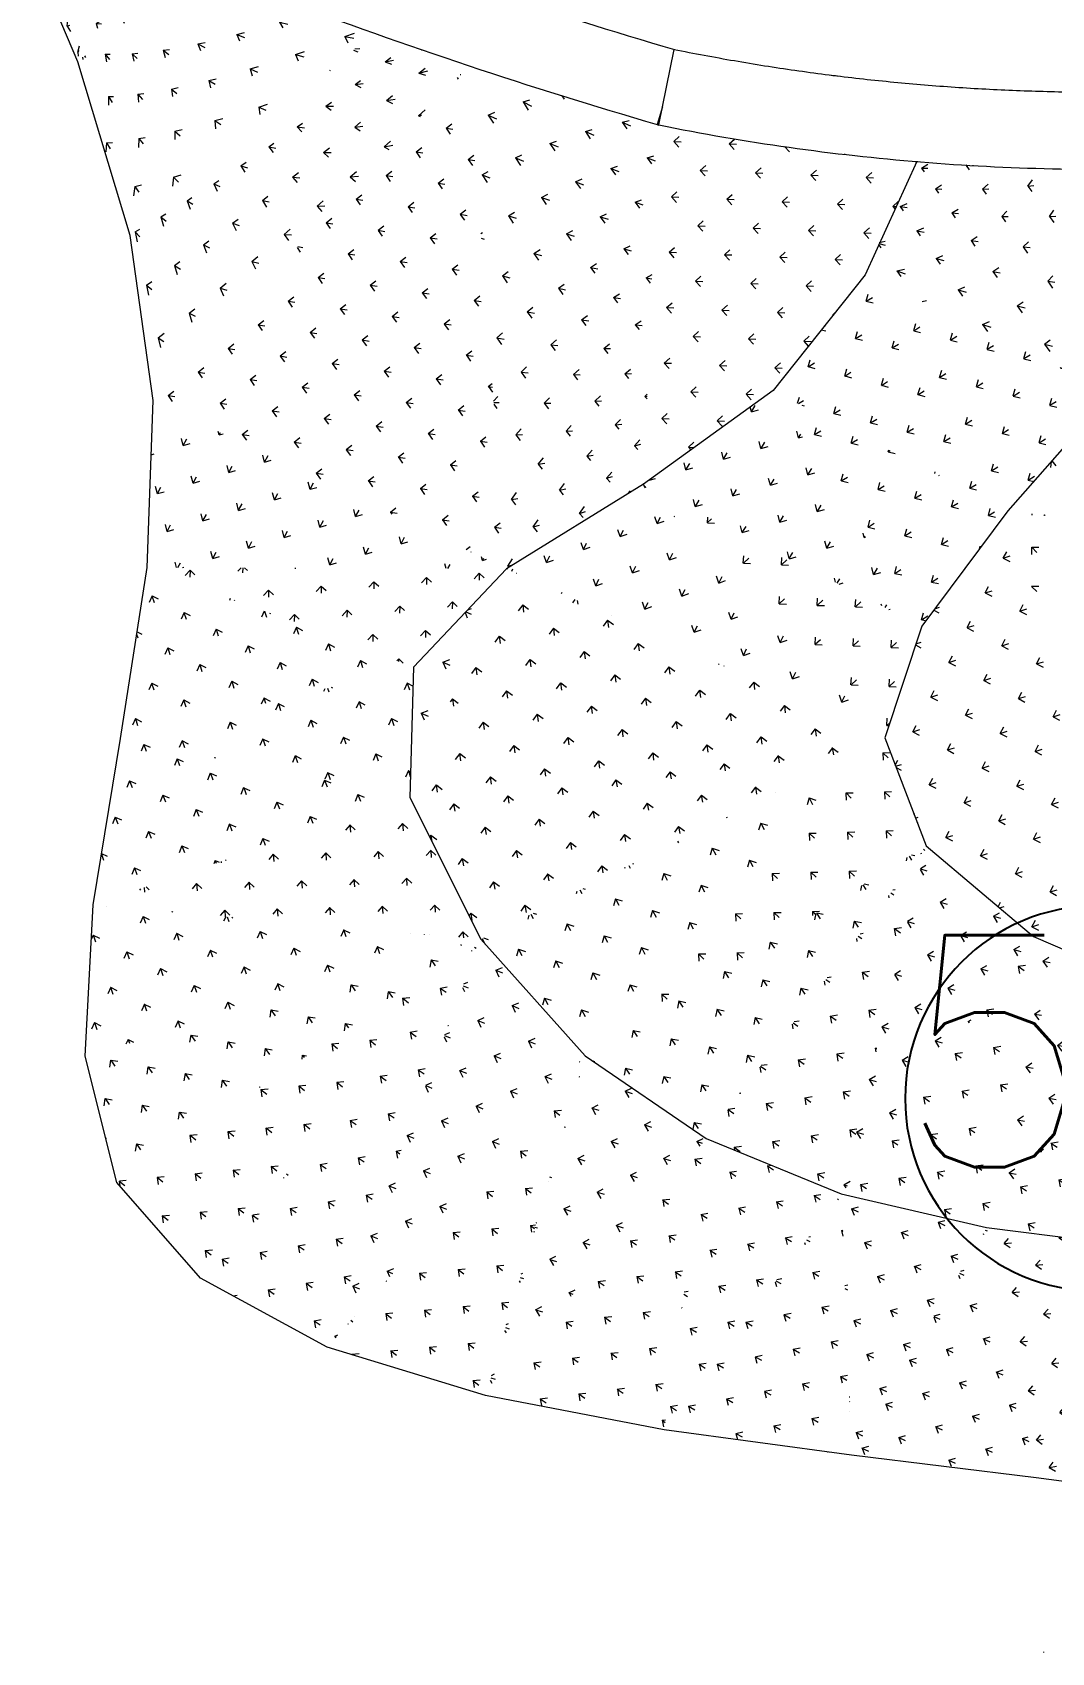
# Model space of a CAD drawing. Header units: millimetres. Extents: x 15878 to 679837, y -72324 to 391440.
# Drawn here: x 147973 to 154582, y -22853 to -12349 of the extents above; entities that cross this region are included whole.
import ezdxf

# ---------------------------------------------------------------- set-up
doc = ezdxf.new("R2010")
doc.units = ezdxf.units.MM
doc.linetypes.add('Grid Line__1_200_', pattern=[10.5, 6, -1.5, 1.5, -1.5])
for name, color, linetype, lineweight in [('A-ANNO-NOTE', 131, 'Continuous', 25), ('A-FLOR', 192, 'Continuous', 5), ('A-FLOR-PATT', 8, 'Continuous', 5), ('A-WALL', 113, 'Continuous', 5), ('S-GRID', 1, 'Continuous', 5)]:
    doc.layers.add(name, color=color, linetype=linetype, lineweight=lineweight)
doc.styles.add('RomanS', font='romans__.ttf', dxfattribs={"height": 1504.746835})

# ---------------------------------------------------------------- blocks, each defined once
blk = doc.blocks.new('Walls 14 - Walls 14-12001845-G_F')
at = {"layer": 'A-WALL', "lineweight": 18}
blk.add_line((48974, -10070), (49267, -10476), dxfattribs=at)
at = {"layer": 'A-WALL'}
blk.add_line((37843, -12949), (37941, -12459), dxfattribs=at)
at = {"layer": 'A-WALL', "lineweight": 18}
for points, knots in [([(48974, -10070), (48726, -10250), (48313, -10528), (47721, -10882), (47385, -11065), (47215, -11153)], [0, 0, 0, 0, 0.444444, 0.722222, 1, 1, 1, 1]), ([(48919, -10719), (48835, -10776), (48724, -10851), (48610, -10923), (48583, -10940)], [-0.6770883, -0.6770883, -0.6770883, -0.6770883, -0.4444444, -0.3704548, -0.3704548, -0.3704548, -0.3704548])]:
    blk.add_open_spline(points, degree=3, knots=knots, dxfattribs=at)
for points in [[(49267, -10476), (49156, -10556), (49043, -10635), (48930, -10712)], [(48930, -10712), (48926, -10714), (48923, -10717), (48919, -10719)], [(48566, -10952), (48454, -11023), (48340, -11092), (48227, -11161)], [(48583, -10941), (48577, -10944), (48571, -10948), (48566, -10952)], [(48206, -11173), (48194, -11181), (48181, -11188), (48169, -11196)], [(48227, -11161), (48220, -11165), (48213, -11169), (48206, -11173)]]:
    blk.add_open_spline(points, degree=3, dxfattribs=at)
at = {"layer": 'A-WALL'}
for points, knots in [([(46056, -11689), (46082, -11679), (46231, -11617), (46500, -11501), (46860, -11333), (47097, -11214), (47215, -11153)], [0.8661968, 0.8661968, 0.8661968, 0.8661968, 0.875, 0.9166667, 0.9583333, 1, 1, 1, 1]), ([(47215, -11153), (47258, -11165), (47345, -11189), (47497, -11230), (47605, -11260), (47670, -11278)], [0, 0, 0, 0, 0.285714, 0.571429, 1, 1, 1, 1]), ([(48167, -11196), (48096, -11208), (47978, -11227), (47813, -11254), (47718, -11270), (47670, -11278)], [-0.9961669, -0.9961669, -0.9961669, -0.9961669, -0.5714286, -0.2857143, 0, 0, 0, 0]), ([(37941, -12459), (38071, -12485), (38332, -12534), (38725, -12596), (39119, -12647), (39515, -12686), (39912, -12715), (40310, -12732), (40707, -12738), (41105, -12733), (41503, -12717), (41899, -12689), (42295, -12650), (42690, -12601), (43083, -12539), (43474, -12467), (43863, -12384), (44250, -12290), (44634, -12185), (45014, -12070), (45392, -11943), (45739, -11816), (45959, -11729), (46056, -11689)], [0, 0, 0, 0, 0.0416667, 0.0833333, 0.125, 0.1666667, 0.2083333, 0.25, 0.2916667, 0.3333333, 0.375, 0.4166667, 0.4583333, 0.5, 0.5416667, 0.5833333, 0.625, 0.6666667, 0.7083333, 0.75, 0.7916667, 0.8333333, 0.866196, 0.866196, 0.866196, 0.866196]), ([(46297, -12131), (46348, -12110), (46417, -12081), (46485, -12051), (46502, -12044)], [0.80454915, 0.80454915, 0.80454915, 0.80454915, 0.82, 0.8253585, 0.8253585, 0.8253585, 0.8253585]), ([(44499, -12740), (44543, -12728), (44608, -12710), (44674, -12692), (44695, -12686)], [0.62715075, 0.62715075, 0.62715075, 0.62715075, 0.64, 0.646164, 0.646164, 0.646164, 0.646164]), ([(37843, -12949), (38403, -13062), (39536, -13222), (40787, -13250), (41464, -13218), (41571, -13212)], [0, 0, 0, 0, 0.16, 0.32, 0.3498398, 0.3498398, 0.3498398, 0.3498398]), ([(42837, -13083), (42877, -13077), (42944, -13067), (43012, -13056), (43039, -13052)], [0.46866497, 0.46866497, 0.46866497, 0.46866497, 0.48, 0.48777255, 0.48777255, 0.48777255, 0.48777255])]:
    blk.add_open_spline(points, degree=3, knots=knots, dxfattribs=at)
for points in [[(48023, -11281), (48072, -11253), (48120, -11224), (48169, -11196)], [(47824, -11393), (47891, -11356), (47957, -11318), (48023, -11280)], [(47651, -11488), (47709, -11457), (47766, -11425), (47824, -11392)], [(47451, -11594), (47518, -11559), (47584, -11523), (47650, -11487)], [(47274, -11685), (47333, -11655), (47391, -11624), (47450, -11593)], [(47071, -11784), (47139, -11752), (47206, -11717), (47273, -11683)], [(46687, -11963), (46755, -11933), (46822, -11901), (46889, -11868)], [(46891, -11870), (46951, -11842), (47011, -11813), (47070, -11782)], [(46503, -12044), (46564, -12017), (46625, -11990), (46686, -11961)], [(46110, -12206), (46173, -12182), (46235, -12157), (46297, -12131)], [(45713, -12357), (45777, -12334), (45840, -12311), (45903, -12288)], [(45903, -12287), (45972, -12261), (46042, -12234), (46111, -12207)], [(45504, -12432), (45574, -12407), (45644, -12383), (45714, -12358)], [(45101, -12565), (45172, -12543), (45242, -12520), (45312, -12498)], [(45312, -12497), (45376, -12475), (45440, -12454), (45505, -12433)], [(44907, -12624), (44972, -12605), (45037, -12585), (45102, -12566)], [(44695, -12686), (44766, -12666), (44837, -12646), (44907, -12626)], [(44087, -12844), (44153, -12828), (44219, -12812), (44285, -12795)], [(44285, -12795), (44356, -12777), (44427, -12759), (44498, -12740)], [(43672, -12936), (43739, -12922), (43806, -12907), (43872, -12892)], [(43872, -12893), (43944, -12877), (44015, -12860), (44087, -12843)], [(43039, -13052), (43111, -13040), (43183, -13028), (43255, -13015)], [(43256, -13015), (43323, -13003), (43390, -12991), (43457, -12978)], [(43457, -12978), (43529, -12965), (43601, -12950), (43672, -12935)], [(42416, -13138), (42484, -13130), (42552, -13122), (42619, -13113)], [(42619, -13113), (42692, -13103), (42764, -13093), (42837, -13083)], [(41571, -13212), (41639, -13208), (41707, -13204), (41775, -13199)], [(41775, -13199), (41848, -13193), (41921, -13188), (41994, -13181)], [(41994, -13181), (42062, -13175), (42130, -13169), (42198, -13162)], [(42198, -13162), (42271, -13154), (42343, -13147), (42416, -13138)]]:
    blk.add_open_spline(points, degree=3, dxfattribs=at)
blk = doc.blocks.new('Walls 15 - Walls 15-12002073-G_F')
at = {"layer": 'A-WALL'}
for p, q in [((33027, -11144), (33237, -10690)), ((37866, -12831), (37832, -12946))]:
    blk.add_line(p, q, dxfattribs=at)
blk.add_open_spline([(33237, -10690), (34002, -11045), (35551, -11693), (37144, -12225), (37944, -12460)], degree=3, knots=[0, 0, 0, 0, 0.5, 0.994257, 0.994257, 0.994257, 0.994257], dxfattribs=at)
blk.add_open_spline([(33027, -11144), (33804, -11503), (35384, -12165), (37010, -12706), (37832, -12946)], degree=3, dxfattribs=at)
blk = doc.blocks.new('FP_761-G_F')
at = {"layer": 'A-FLOR-PATT'}
for p, q in [((35863, -12463), (35891, -12474)), ((35871, -12456), (35903, -12453)), ((35706, -12593), (35711, -12596)), ((36067, -12540), (36104, -12511)), ((36067, -12540), (36122, -12529)), ((36067, -12540), (36108, -12554)), ((36287, -12614), (36327, -12580)), ((36287, -12614), (36345, -12599)), ((35873, -12687), (35909, -12660)), ((35873, -12687), (35926, -12681)), ((35873, -12687), (35911, -12707)), ((36287, -12614), (36329, -12627)), ((35683, -12828), (35719, -12802)), ((36077, -12791), (36116, -12759)), ((36077, -12791), (36132, -12781)), ((36077, -12791), (36116, -12810)), ((35683, -12828), (35733, -12827)), ((35683, -12828), (35718, -12854)), ((36285, -12889), (36327, -12850)), ((36285, -12889), (36305, -12883)), ((36285, -12889), (36295, -12893)), ((35497, -12962), (35531, -12938)), ((35497, -12962), (35544, -12967)), ((35497, -12962), (35528, -12994)), ((35871, -12963), (35909, -12931)), ((35871, -12963), (35923, -12957)), ((35871, -12963), (35906, -12987)), ((35313, -13091), (35347, -13067)), ((35313, -13091), (35358, -13100)), ((35313, -13091), (35342, -13128)), ((35668, -13128), (35706, -13097)), ((35668, -13128), (35718, -13127)), ((35668, -13128), (35700, -13158)), ((36062, -13090), (36103, -13053)), ((36062, -13090), (36117, -13080)), ((36062, -13090), (36092, -13109)), ((35133, -13213), (35167, -13191)), ((35133, -13213), (35175, -13227)), ((35133, -13213), (35159, -13256)), ((34957, -13330), (34989, -13308)), ((34957, -13330), (34996, -13348)), ((34957, -13330), (34979, -13378)), ((35468, -13287), (35505, -13257)), ((35468, -13287), (35515, -13291)), ((35468, -13287), (35497, -13322)), ((35842, -13286), (35883, -13250)), ((35842, -13286), (35895, -13280)), ((35842, -13286), (35876, -13315)), ((34783, -13440), (34815, -13420)), ((34783, -13440), (34820, -13463)), ((34783, -13440), (34803, -13494)), ((35272, -13439), (35308, -13411)), ((35272, -13439), (35316, -13448)), ((35272, -13439), (35298, -13481)), ((35626, -13475), (35667, -13440)), ((34613, -13544), (34645, -13525)), ((34613, -13544), (34647, -13572)), ((34613, -13544), (34630, -13604)), ((35626, -13475), (35676, -13474)), ((35626, -13475), (35657, -13510)), ((34446, -13641), (34477, -13624)), ((34446, -13641), (34478, -13675)), ((34446, -13641), (34460, -13707)), ((35079, -13586), (35115, -13559)), ((35079, -13586), (35121, -13600)), ((35079, -13586), (35102, -13633)), ((35414, -13658), (35453, -13624)), ((34889, -13726), (34924, -13700)), ((34889, -13726), (34929, -13745)), ((34889, -13726), (34909, -13779)), ((35414, -13658), (35461, -13662)), ((35414, -13658), (35441, -13698)), ((34703, -13860), (34737, -13835)), ((34703, -13860), (34740, -13884)), ((34703, -13860), (34720, -13919)), ((35204, -13835), (35243, -13802)), ((35204, -13835), (35249, -13844)), ((35204, -13835), (35228, -13881)), ((34520, -13988), (34554, -13964)), ((34520, -13988), (34554, -14016)), ((34520, -13988), (34534, -14052)), ((34998, -14006), (35037, -13974)), ((34998, -14006), (35041, -14019)), ((34998, -14006), (35019, -14057)), ((34796, -14170), (34833, -14140)), ((34796, -14170), (34835, -14189)), ((34796, -14170), (34814, -14227)), ((34596, -14328), (34634, -14299)), ((34596, -14328), (34633, -14352)), ((34596, -14328), (34611, -14391))]:
    blk.add_line(p, q, dxfattribs=at)
blk = doc.blocks.new('FP_762-G_F')
at = {"layer": 'A-FLOR-PATT'}
for p, q in [((36963, -12800), (37006, -12786)), ((36963, -12800), (37016, -12827)), ((36963, -12800), (36996, -12852)), ((37214, -12760), (37228, -12782)), ((36736, -12885), (36778, -12867)), ((36736, -12885), (36790, -12910)), ((36736, -12885), (36770, -12938)), ((37367, -12992), (37411, -12979)), ((37367, -12992), (37420, -13015)), ((37367, -12992), (37398, -13038)), ((37605, -12931), (37650, -12921)), ((37605, -12931), (37659, -12955)), ((37605, -12931), (37636, -12975)), ((37136, -13069), (37179, -13053)), ((37136, -13069), (37189, -13091)), ((37136, -13069), (37168, -13117)), ((36913, -13162), (36954, -13143)), ((36913, -13162), (36965, -13184)), ((36913, -13162), (36945, -13212)), ((37531, -13231), (37575, -13216)), ((37531, -13231), (37583, -13251)), ((37531, -13231), (37561, -13273)), ((37766, -13161), (37811, -13150)), ((37766, -13161), (37819, -13182)), ((37766, -13161), (37796, -13202)), ((36696, -13272), (36736, -13250)), ((36696, -13272), (36747, -13292)), ((36696, -13272), (36729, -13323)), ((37303, -13317), (37345, -13299)), ((37303, -13317), (37354, -13336)), ((37303, -13317), (37334, -13361)), ((37082, -13419), (37123, -13398)), ((37082, -13419), (37133, -13437)), ((37082, -13419), (37113, -13465)), ((37688, -13450), (37731, -13434)), ((36868, -13537), (36907, -13514)), ((36868, -13537), (36918, -13554)), ((36868, -13537), (36899, -13585)), ((37463, -13544), (37504, -13526)), ((37463, -13544), (37513, -13560)), ((37463, -13544), (37492, -13585)), ((37688, -13450), (37739, -13466)), ((37688, -13450), (37717, -13489)), ((36689, -13653), (36699, -13646)), ((37244, -13655), (37285, -13633)), ((36691, -13682), (36710, -13689)), ((37033, -13783), (37072, -13757)), ((37244, -13655), (37294, -13669)), ((37244, -13655), (37274, -13697)), ((37615, -13752), (37657, -13732)), ((37615, -13752), (37664, -13764)), ((37615, -13752), (37643, -13789)), ((37033, -13783), (37082, -13796)), ((37033, -13783), (37063, -13826)), ((37399, -13872), (37439, -13848)), ((36828, -13927), (36866, -13898)), ((36828, -13927), (36876, -13939)), ((36828, -13927), (36859, -13972)), ((37399, -13872), (37448, -13882)), ((37399, -13872), (37428, -13910)), ((37761, -13940), (37799, -13919)), ((37761, -13940), (37798, -13947)), ((37761, -13940), (37787, -13974)), ((37191, -14008), (37229, -13981)), ((37191, -14008), (37238, -14017)), ((37191, -14008), (37219, -14048)), ((37548, -14068), (37587, -14043)), ((37548, -14068), (37595, -14075)), ((37548, -14068), (37575, -14103)), ((36989, -14160), (37026, -14130)), ((36989, -14160), (37036, -14168)), ((36989, -14160), (37018, -14202)), ((37341, -14213), (37380, -14184)), ((37341, -14213), (37388, -14218)), ((37341, -14213), (37369, -14249)), ((37689, -14245), (37727, -14218)), ((37689, -14245), (37734, -14248)), ((37689, -14245), (37714, -14276)), ((36793, -14330), (36829, -14297)), ((36793, -14330), (36840, -14337)), ((36793, -14330), (36823, -14373)), ((37142, -14374), (37179, -14342)), ((37142, -14374), (37188, -14378)), ((37142, -14374), (37170, -14411)), ((37485, -14398), (37523, -14368)), ((37485, -14398), (37530, -14399)), ((37485, -14398), (37511, -14430)), ((36950, -14552), (36985, -14517)), ((36950, -14552), (36995, -14555)), ((36950, -14552), (36978, -14591)), ((37289, -14567), (37325, -14534)), ((37289, -14567), (37333, -14568)), ((37289, -14567), (37315, -14601)), ((37622, -14563), (37659, -14532)), ((37622, -14563), (37665, -14561)), ((37622, -14563), (37646, -14592)), ((37751, -14709), (37767, -14694)), ((36771, -14739), (36798, -14709)), ((36772, -14748), (36808, -14749)), ((36773, -14760), (36793, -14788)), ((37099, -14753), (37134, -14717)), ((37099, -14753), (37143, -14753)), ((37099, -14753), (37126, -14789)), ((37428, -14740), (37464, -14706)), ((37428, -14740), (37471, -14737)), ((37428, -14740), (37453, -14771)), ((37751, -14709), (37766, -14707)), ((37751, -14709), (37766, -14725)), ((37241, -14935), (37275, -14897)), ((37560, -14894), (37595, -14858)), ((37560, -14894), (37602, -14888)), ((37560, -14894), (37584, -14921)), ((36916, -14957), (36949, -14918)), ((36916, -14957), (36959, -14955)), ((36916, -14957), (36943, -14994)), ((37241, -14935), (37283, -14931)), ((37241, -14935), (37267, -14967)), ((37685, -15029), (37719, -14991)), ((37685, -15029), (37725, -15019)), ((37060, -15147), (37094, -15106)), ((37376, -15097), (37410, -15058)), ((37376, -15097), (37417, -15089)), ((37376, -15097), (37400, -15125)), ((37685, -15029), (37707, -15052)), ((37060, -15147), (37103, -15142)), ((37060, -15147), (37087, -15181)), ((37503, -15239), (37537, -15199)), ((37503, -15239), (37543, -15228)), ((36887, -15377), (36919, -15332)), ((37198, -15317), (37231, -15274)), ((37198, -15317), (37239, -15308)), ((37198, -15317), (37223, -15347)), ((37503, -15239), (37527, -15264)), ((37640, -15341), (37657, -15320)), ((36887, -15377), (36928, -15370)), ((36887, -15377), (36914, -15412)), ((37329, -15467), (37361, -15423)), ((37027, -15555), (37059, -15509)), ((37027, -15555), (37068, -15544)), ((37329, -15467), (37368, -15454)), ((37329, -15467), (37352, -15493)), ((37027, -15555), (37053, -15586)), ((36863, -15810), (36893, -15761)), ((36863, -15810), (36895, -15801)), ((36863, -15810), (36868, -15817))]:
    blk.add_line(p, q, dxfattribs=at)
blk = doc.blocks.new('FP_763-G_F')
at = {"layer": 'A-FLOR-PATT'}
for p, q in [((33808, -11496), (33834, -11517)), ((34101, -11743), (34160, -11725)), ((34101, -11743), (34180, -11764)), ((34101, -11743), (34154, -11791)), ((33887, -11885), (33914, -11853)), ((33887, -11885), (33939, -11895)), ((33887, -11885), (33933, -11931)), ((34341, -11981), (34406, -11964)), ((34760, -11918), (34762, -11919)), ((34760, -11918), (34761, -11919)), ((34760, -11918), (34762, -11918)), ((34341, -11981), (34411, -11998)), ((34341, -11981), (34374, -12021)), ((34090, -12110), (34124, -12081)), ((34090, -12110), (34134, -12116)), ((34090, -12110), (34117, -12148)), ((34007, -12308), (34010, -12266)), ((34194, -12292), (34235, -12265)), ((34007, -12308), (34024, -12303)), ((34007, -12308), (34028, -12343)), ((34194, -12292), (34229, -12293)), ((34194, -12292), (34202, -12321)), ((34075, -12476), (34085, -12436)), ((34075, -12476), (34084, -12466)), ((34075, -12476), (34077, -12502))]:
    blk.add_line(p, q, dxfattribs=at)
blk = doc.blocks.new('FP_764-G_F')
at = {"layer": 'A-FLOR-PATT'}
for p, q in [((34633, -12035), (34648, -12053)), ((34640, -12028), (34667, -12040)), ((34655, -12015), (34659, -12014)), ((34838, -11985), (34881, -11977)), ((34838, -11985), (34890, -12001)), ((34838, -11985), (34868, -12017)), ((34987, -12163), (35034, -12152)), ((34987, -12163), (35038, -12180)), ((34987, -12163), (35012, -12199)), ((35247, -12096), (35269, -12089)), ((35247, -12096), (35303, -12108)), ((35247, -12096), (35275, -12129)), ((34370, -12273), (34376, -12290)), ((34379, -12264), (34394, -12277)), ((34544, -12238), (34581, -12235)), ((34544, -12238), (34583, -12264)), ((34544, -12238), (34562, -12279)), ((34753, -12210), (34795, -12203)), ((34753, -12210), (34798, -12232)), ((34753, -12210), (34774, -12249)), ((35383, -12282), (35437, -12265)), ((35383, -12282), (35437, -12296)), ((35383, -12282), (35405, -12320)), ((35106, -12363), (35156, -12350)), ((35106, -12363), (35155, -12382)), ((35106, -12363), (35124, -12403)), ((35807, -12376), (35870, -12353)), ((35807, -12376), (35865, -12387)), ((35807, -12376), (35826, -12416)), ((34253, -12489), (34280, -12525)), ((34253, -12489), (34260, -12539)), ((34253, -12489), (34284, -12490)), ((34428, -12487), (34464, -12484)), ((34428, -12487), (34460, -12519)), ((34428, -12487), (34438, -12535)), ((34629, -12465), (34669, -12459)), ((34629, -12465), (34666, -12493)), ((34629, -12465), (34641, -12511)), ((34854, -12424), (34900, -12414)), ((34854, -12424), (34898, -12447)), ((34854, -12424), (34870, -12467)), ((35487, -12492), (35545, -12472)), ((35487, -12492), (35540, -12507)), ((35487, -12492), (35503, -12534)), ((34106, -12510), (34107, -12525)), ((34118, -12500), (34125, -12512)), ((35193, -12586), (35246, -12570)), ((35193, -12586), (35240, -12606)), ((35193, -12586), (35206, -12631)), ((34682, -12716), (34726, -12707)), ((34925, -12661), (34973, -12649)), ((34925, -12661), (34966, -12685)), ((34925, -12661), (34935, -12708)), ((34273, -12765), (34307, -12764)), ((34273, -12765), (34298, -12803)), ((34273, -12765), (34274, -12820)), ((34465, -12750), (34504, -12745)), ((34465, -12750), (34495, -12783)), ((34465, -12750), (34468, -12802)), ((34682, -12716), (34718, -12744)), ((34682, -12716), (34689, -12765)), ((35249, -12833), (35306, -12814)), ((34964, -12921), (35015, -12906)), ((35249, -12833), (35294, -12854)), ((35249, -12833), (35256, -12882)), ((34704, -12989), (34751, -12978)), ((34704, -12989), (34738, -13019)), ((34704, -12989), (34705, -13043)), ((34964, -12921), (35003, -12947)), ((34964, -12921), (34968, -12973)), ((34262, -13065), (34256, -13124)), ((34262, -13065), (34299, -13062)), ((34262, -13065), (34285, -13104)), ((34470, -13037), (34468, -13094)), ((34470, -13037), (34512, -13030)), ((34470, -13037), (34499, -13072)), ((34444, -13348), (34489, -13338)), ((34695, -13287), (34690, -13346)), ((34695, -13287), (34745, -13273)), ((34695, -13287), (34727, -13319)), ((34444, -13348), (34436, -13409)), ((34444, -13348), (34470, -13384))]:
    blk.add_line(p, q, dxfattribs=at)
blk = doc.blocks.new('FP_767-G_F')
at = {"layer": 'A-FLOR-PATT'}
for p, q in [((39546, -13229), (39586, -13204)), ((39546, -13229), (39586, -13228)), ((39546, -13229), (39562, -13252)), ((39836, -13212), (39840, -13208)), ((39836, -13212), (39847, -13211)), ((39836, -13212), (39855, -13239)), ((39636, -13363), (39676, -13338)), ((39942, -13365), (39977, -13332)), ((40236, -13346), (40265, -13305)), ((40517, -13305), (40541, -13255)), ((40517, -13305), (40553, -13297)), ((40517, -13305), (40545, -13344)), ((39636, -13363), (39677, -13365)), ((39636, -13363), (39655, -13391)), ((39942, -13365), (39982, -13364)), ((39942, -13365), (39964, -13397)), ((40236, -13346), (40274, -13342)), ((40236, -13346), (40261, -13381)), ((39408, -13477), (39453, -13459)), ((39408, -13477), (39453, -13484)), ((39408, -13477), (39427, -13505)), ((39743, -13519), (39783, -13494)), ((39743, -13519), (39786, -13524)), ((39743, -13519), (39765, -13551)), ((40066, -13542), (40100, -13508)), ((40066, -13542), (40107, -13543)), ((40066, -13542), (40091, -13577)), ((40376, -13543), (40404, -13501)), ((40376, -13543), (40416, -13541)), ((40376, -13543), (40404, -13582)), ((39516, -13635), (39560, -13616)), ((39516, -13635), (39563, -13645)), ((39516, -13635), (39538, -13667)), ((39267, -13723), (39282, -13746)), ((39270, -13717), (39311, -13728)), ((39272, -13711), (39310, -13702)), ((39867, -13698), (39906, -13671)), ((39867, -13698), (39913, -13704)), ((39867, -13698), (39892, -13734)), ((40206, -13740), (40240, -13706)), ((40206, -13740), (40250, -13744)), ((40206, -13740), (40234, -13780)), ((40532, -13762), (40561, -13720)), ((39641, -13815), (39685, -13796)), ((39641, -13815), (39690, -13827)), ((39641, -13815), (39666, -13852)), ((40532, -13762), (40575, -13764)), ((40532, -13762), (40564, -13806)), ((39386, -13895), (39436, -13883)), ((39386, -13895), (39439, -13913)), ((39386, -13895), (39412, -13932)), ((40008, -13898), (40048, -13872)), ((40008, -13898), (40056, -13908)), ((40008, -13898), (40037, -13938)), ((40364, -13962), (40397, -13928)), ((40364, -13962), (40410, -13969)), ((40364, -13962), (40395, -14006)), ((39783, -14018), (39827, -13998)), ((39783, -14018), (39835, -14032)), ((39783, -14018), (39811, -14058)), ((39550, -14094), (39579, -14087)), ((40167, -14122), (40206, -14095)), ((40167, -14122), (40217, -14134)), ((40167, -14122), (40199, -14166)), ((40538, -14207), (40572, -14173)), ((39942, -14243), (39987, -14223)), ((39942, -14243), (39996, -14260)), ((39942, -14243), (39974, -14287)), ((40538, -14207), (40587, -14217)), ((40538, -14207), (40573, -14256)), ((40343, -14369), (40381, -14341)), ((40343, -14369), (40395, -14384)), ((40343, -14369), (40377, -14418)), ((40730, -14476), (40753, -14453)), ((40730, -14476), (40757, -14483)), ((40730, -14476), (40762, -14521))]:
    blk.add_line(p, q, dxfattribs=at)
blk = doc.blocks.new('DLN_Generic Grid Head - Scale-1_500-2074307-G_F')
at = {"layer": 'A-ANNO-NOTE'}
for start, end in [(360, 180), (180, 360)]:
    blk.add_arc((0, 2.5), 2.5, start, end, dxfattribs=at)

msp = doc.modelspace()

# ---------------------------------------------------------------- hatches: boundary and pattern name
at = {"layer": 'A-FLOR-PATT'}
h = msp.add_hatch(dxfattribs=at)
h.set_pattern_fill('FP_2012', color=256, style=0, pattern_type=2)
h.set_pattern_definition([(351.684, (168812.94, 43185.69), (194.56624, 153.0739), [45.216, -295.826]), (305.222, (168812.94, 43185.7), (194.5643, 153.0758), [46.454, -201.302]), (38.194, (168812.94, 43185.7), (-142.8914, 202.3987), [46.418, -201.145])])
h.paths.add_polyline_path([(151047.2, -15826.8), (150795.2, -12569.1), (148756.3, -14734.5), (150444.9, -15539.6)], flags=0)
h = msp.add_hatch(dxfattribs=at)
h.set_pattern_fill('FP_2013', color=256, style=0, pattern_type=2)
h.set_pattern_definition([(357.541, (112207.99, 66138.73), (187.14547, 171.73376), [47.625, -311.585]), (312.541, (112207.99, 66138.73), (187.1456, 171.7339), [47.625, -206.375]), (42.541, (112207.99, 66138.73), (-171.7339, 187.1456), [47.625, -206.375])])
h.paths.add_polyline_path([(151935.1, -15278), (152775.8, -14670.3), (153372.6, -13919.9), (153708.7, -13186.5), (153088.1, -13121.2), (152776.4, -13078.8), (152342, -13007.7), (152035.1, -12949.4), (151944.7, -15054.2)], flags=0)
h = msp.add_hatch(dxfattribs=at)
h.set_pattern_fill('FP_2287', color=256, style=0, pattern_type=2)
h.set_pattern_definition([(30.657, (88163.53, 32163.6), (69.7318, 242.54537), [47.359, -309.848]), (345.733, (88163.53, 32163.6), (69.73164, 242.5449), [45.958, -199.152]), (73.96, (88163.53, 32163.6), (-237.5504, 60.4058), [47.319, -205.051])])
h.paths.add_polyline_path([(154298.5, -15451.1), (153372.6, -13919.9), (152775.8, -14670.3), (153740.2, -15164.8)], flags=0)
h = msp.add_hatch(dxfattribs=at)
h.set_pattern_fill('FP_2288', color=256, style=0, pattern_type=2)
h.set_pattern_definition([(30.529, (88457.85, 31640), (69.915, 242.16017), [47.426, -310.286]), (345.76, (88457.85, 31640), (69.9159, 242.1605), [46.08, -199.68]), (73.896, (88457.85, 31640), (-238.2084, 60.45076), [47.26, -204.792])])
h.paths.add_polyline_path([(154298.5, -15451.1), (154977.4, -14677.3), (153372.6, -13919.9), (154249.9, -15370.7)], flags=0)
h = msp.add_hatch(dxfattribs=at)
h.set_pattern_fill('FP_2286', color=256, style=0, pattern_type=2)
h.set_pattern_definition([(59.29, (83203.54, -3500.02), (-60.9994, 238.2644), [47.338, -309.709]), (15.768, (83203.54, -3500.02), (-60.9989, 238.2639), [47.41, -205.445]), (104.36, (83203.54, -3500.02), (-243.3404, -68.7115), [46.115, -199.833])])
h.paths.add_polyline_path([(153740.2, -16198.4), (152775.8, -14670.3), (151935.1, -15278), (153573.9, -16113.7)], flags=0)
h = msp.add_hatch(dxfattribs=at)
h.set_pattern_fill('FP_2289', color=256, style=0, pattern_type=2)
h.set_pattern_definition([(31.726, (87243.8, 31116.42), (65.14876, 243.9239), [47.346, -309.762]), (346.761, (87243.8, 31116.42), (65.1473, 243.9241), [45.959, -199.154]), (75.046, (87243.8, 31116.42), (-238.5978, 56.1368), [47.339, -205.135])])
h.paths.add_polyline_path([(153740.2, -16198.4), (154298.5, -15451.1), (152775.8, -14670.3), (153691, -16120.6)], flags=0)
h = msp.add_hatch(dxfattribs=at)
h.set_pattern_fill('FP_2453', color=256, style=0, pattern_type=2)
h.set_pattern_definition([(262.99, (211063.68, 38729.13), (155.12396, -197.092), [47.427, -310.289]), (218.47, (211063.68, 38729.13), (155.1228, -197.0937), [47.605, -206.288]), (308.205, (211063.68, 38729.13), (198.781, 157.94984), [47.028, -203.788])])
h.paths.add_polyline_path([(157985, -15912.4), (154977.4, -14677.3), (154298.5, -15451.1), (157857.1, -15896.4)], flags=0)
h = msp.add_hatch(dxfattribs=at)
h.set_pattern_fill('FP_2011', color=256, style=0, pattern_type=2)
h.set_pattern_definition([(61.742, (85510.17, -3146.42), (-63.5431, 244.65826), [47.089, -308.081]), (16.398, (85510.17, -3146.42), (-63.5417, 244.65845), [45.285, -196.235]), (104.559, (85510.17, -3146.42), (-231.6964, -68.1825), [47.395, -205.38])])
h.paths.add_polyline_path([(151047.2, -15826.8), (148756.3, -14734.5), (148716.2, -15816.9), (150444.9, -15824.2)], flags=0)
h = msp.add_hatch(dxfattribs=at)
h.set_pattern_fill('FP_2283', color=256, style=0, pattern_type=2)
h.set_pattern_definition([(63.459, (81808.07, -6850.15), (-79.91505, 234.8766), [47.295, -309.423]), (19.394, (81808.07, -6850.15), (-79.9134, 234.8773), [47.57, -206.137]), (108.79, (81808.07, -6850.15), (-239.3109, -84.2471), [46.519, -201.581])])
h.paths.add_polyline_path([(153500, -16922), (151935.1, -15278), (151047.2, -15826.8), (153274.7, -16821.4)], flags=0)
h = msp.add_hatch(dxfattribs=at)
h.set_pattern_fill('FP_2285', color=256, style=0, pattern_type=2)
h.set_pattern_definition([(42.992, (81524.06, 18498.46), (14.08445, 253.06775), [47.288, -309.378]), (357.712, (81524.06, 18498.46), (14.0863, 253.0674), [46.312, -200.683]), (86.814, (81524.06, 18498.46), (-246.7974, 9.8606), [47.524, -205.936])])
h.paths.add_polyline_path([(153500, -16922), (153740.2, -16198.4), (151935.1, -15278), (152797.8, -16184.3)], flags=0)
h = msp.add_hatch(dxfattribs=at)
h.set_pattern_fill('FP_2383', color=256, style=0, pattern_type=2)
h.set_pattern_definition([(17.443, (90827.64, 47144.11), (117.50815, 225.1838), [47.625, -311.585]), (332.443, (90827.64, 47144.11), (117.5082, 225.18396), [47.625, -206.375]), (62.443, (90827.64, 47144.11), (-225.18396, 117.5082), [47.625, -206.375])])
h.paths.add_polyline_path([(155275.3, -18559.6), (154298.5, -15451.1), (153740.2, -16198.4), (153500, -16922), (153767.6, -17621.9), (154463.6, -18211.1)], flags=0)
h = msp.add_hatch(dxfattribs=at)
h.set_pattern_fill('FP_2457', color=256, style=0, pattern_type=2)
h.set_pattern_definition([(314.333, (158588.1, 72576.88), (251.50862, -2.62395), [47.519, -310.89]), (269.764, (158588.1, 72576.88), (251.5083, -2.627), [47.577, -206.167]), (359.402, (158588.1, 72576.88), (1.0433, 253.7419), [47.16, -204.362])])
h.paths.add_polyline_path([(155275.3, -18559.6), (157985, -15912.4), (154298.5, -15451.1), (155221.3, -18388)], flags=0)
h = msp.add_hatch(dxfattribs=at)
h.set_pattern_fill('FP_2007', color=256, style=0, pattern_type=2)
h.set_pattern_definition([(286.911, (187303.3, 63590.31), (207.7209, -108.2781), [46.769, -305.986]), (245.367, (187303.3, 63590.31), (207.72254, -108.2762), [47.282, -204.891]), (332.469, (187303.3, 63590.3), (105.1074, 229.22456), [43.922, -190.327])])
h.paths.add_polyline_path([(148543.8, -16927.4), (150444.9, -16463.6), (148716.2, -15816.9)], flags=0)
h = msp.add_hatch(dxfattribs=at)
h.set_pattern_fill('FP_2010', color=256, style=0, pattern_type=2)
h.set_pattern_definition([(268.878, (206882.8, 49669.94), (167.41166, -157.46834), [45.405, -297.059]), (226.725, (206882.8, 49669.94), (167.4117, -157.46773), [47.625, -206.375]), (316.753, (206882.8, 49669.94), (174.11784, 184.9297), [43.094, -186.739])])
h.paths.add_polyline_path([(150444.9, -16463.6), (151047.2, -15826.8), (148716.2, -15816.9), (148756.3, -15831.9)], flags=0)
h = msp.add_hatch(dxfattribs=at)
h.set_pattern_fill('FP_2281', color=256, style=0, pattern_type=2)
h.set_pattern_definition([(337.035, (132984.15, 78632.06), (235.44637, 95.29385), [47.625, -311.585]), (292.035, (132984.15, 78632.06), (235.4465, 95.2939), [47.625, -206.375]), (22.035, (132984.15, 78632.06), (-95.2939, 235.4465), [47.625, -206.375])])
h.paths.add_polyline_path([(150419.5, -17308.1), (151047.2, -15826.8), (150444.9, -16463.6), (150431.1, -16922)], flags=0)
h = msp.add_hatch(dxfattribs=at)
h.set_pattern_fill('FP_2282', color=256, style=0, pattern_type=2)
h.set_pattern_definition([(277.563, (199038.32, 57181.67), (198.99913, -151.26537), [47.413, -310.201]), (233.22, (199038.32, 57181.67), (198.9994, -151.26555), [47.578, -206.171]), (322.761, (199038.32, 57181.67), (151.929, 203.2393), [46.868, -203.096])])
h.paths.add_polyline_path([(150419.5, -17308.1), (153500, -16922), (151047.2, -15826.8), (150444.9, -17248.1)], flags=0)
h = msp.add_hatch(dxfattribs=at)
h.set_pattern_fill('FP_2009', color=256, style=0, pattern_type=2)
h.set_pattern_definition([(287.942, (185858.52, 62617.15), (210.79992, -108.8266), [47.147, -308.459]), (246.192, (185858.52, 62617.15), (210.80023, -108.8261), [47.031, -203.8]), (332.694, (185858.52, 62617.15), (101.2575, 229.4845), [44.481, -192.753])])
h.paths.add_polyline_path([(150419.5, -17308.1), (150444.9, -16463.6), (148543.8, -16927.4)], flags=0)
h = msp.add_hatch(dxfattribs=at)
h.set_pattern_fill('FP_2008', color=256, style=0, pattern_type=2)
h.set_pattern_definition([(290.604, (182894.03, 67156.8), (215.99163, -93.50402), [46.619, -305.001]), (248.618, (182894.03, 67156.8), (215.9912, -93.5049), [47.445, -205.596]), (336.592, (182894.03, 67156.8), (92.2537, 235.62495), [44.13, -191.232])])
h.paths.add_polyline_path([(148366.1, -18005.8), (150419.5, -17308.1), (148543.8, -16927.4), (148481.1, -17308.1)], flags=0)
h = msp.add_hatch(dxfattribs=at)
h.set_pattern_fill('FP_2205', color=256, style=0, pattern_type=2)
h.set_pattern_definition([(278.918, (197457.78, 55221.19), (203.1725, -151.18873), [47.561, -311.167]), (234.014, (197457.78, 55221.19), (203.174, -151.187), [47.087, -204.043]), (323.346, (197457.78, 55221.19), (147.56155, 203.2041), [47.485, -205.768])])
h.paths.add_polyline_path([(150880.3, -18228.3), (153500, -16922), (150419.5, -17308.1)], flags=0)
h = msp.add_hatch(dxfattribs=at)
h.set_pattern_fill('FP_2206', color=256, style=0, pattern_type=2)
h.set_pattern_definition([(297.914, (178544.24, 67586.7), (241.02902, -76.8406), [47.582, -311.302]), (253.097, (178544.24, 67586.7), (241.0293, -76.84046), [47.088, -204.049]), (342.317, (178544.24, 67586.7), (73.0214, 240.2869), [47.434, -205.547])])
h.paths.add_polyline_path([(151556.3, -18983.3), (153500, -16922), (150880.3, -18228.3), (151142.1, -18520.7)], flags=0)
h = msp.add_hatch(dxfattribs=at)
h.set_pattern_fill('FP_2207', color=256, style=0, pattern_type=2)
h.set_pattern_definition([(316.662, (154853.7, 75083.9), (249.64115, 7.64598), [47.454, -310.463]), (272.414, (154853.7, 75083.9), (249.6415, 7.6456), [47.533, -205.977]), (1.754, (154853.7, 75083.9), (-10.6766, 253.2849), [46.83, -202.929])])
h.paths.add_polyline_path([(151556.3, -18983.3), (153767.6, -17621.9), (153500, -16922), (152268.2, -18228.3)], flags=0)
h = msp.add_hatch(dxfattribs=at)
h.set_pattern_fill('FP_2006', color=256, style=0, pattern_type=2)
h.set_pattern_definition([(274.152, (196935.12, 43182.39), (183.0266, -173.1739), [47.151, -308.483]), (229.094, (196935.12, 43182.39), (183.0267, -173.173), [45.034, -195.149]), (316.584, (196935.12, 43182.39), (157.27875, 181.5253), [47.244, -204.724])])
h.paths.add_polyline_path([(150880.3, -18228.3), (150419.5, -17308.1), (148366.1, -18005.8), (149062.7, -18067.5)], flags=0)
h = msp.add_hatch(dxfattribs=at)
h.set_pattern_fill('FP_2200', color=256, style=0, pattern_type=2)
h.set_pattern_definition([(303.616, (172397.92, 67800.42), (247.4349, -53.76305), [47.476, -310.61]), (258.622, (172397.92, 67800.42), (247.4343, -53.7637), [46.751, -202.588]), (347.741, (172397.92, 67800.42), (49.1907, 244.43904), [47.477, -205.732])])
h.paths.add_polyline_path([(152342.8, -19519.8), (153767.6, -17621.9), (151556.3, -18983.3)], flags=0)
h = msp.add_hatch(dxfattribs=at)
h.set_pattern_fill('FP_2201', color=256, style=0, pattern_type=2)
h.set_pattern_definition([(324.4, (148203.87, 71686.62), (249.6584, 37.36573), [47.565, -311.192]), (279.691, (148203.87, 71686.62), (249.6591, 37.3634), [46.832, -202.939]), (8.512, (148203.87, 71686.62), (-42.0468, 246.2064), [47.332, -205.107])])
h.paths.add_polyline_path([(153217.8, -19877.7), (153767.6, -17621.9), (152342.8, -19519.8)], flags=0)
h = msp.add_hatch(dxfattribs=at)
h.set_pattern_fill('FP_2209', color=256, style=0, pattern_type=2)
h.set_pattern_definition([(345.228, (120728.98, 65910.03), (213.727, 125.1932), [47.372, -309.928]), (301.349, (120728.98, 65910.03), (213.7275, 125.1931), [47.488, -205.781]), (30.36, (120728.98, 65910.03), (-131.763, 216.2962), [46.443, -201.252])])
h.paths.add_polyline_path([(153217.8, -19877.7), (154463.6, -18211.1), (153767.6, -17621.9), (153305, -19519.8)], flags=0)
h = msp.add_hatch(dxfattribs=at)
h.set_pattern_fill('FP_2003', color=256, style=0, pattern_type=2)
h.set_pattern_definition([(288.505, (185379.33, 65621.51), (218.21415, -108.94444), [47.306, -309.501]), (245.414, (185379.33, 65621.51), (218.21415, -108.9429), [47.304, -204.984]), (333.469, (185379.33, 65621.51), (104.96826, 229.4146), [45.731, -198.167])])
h.paths.add_polyline_path([(148314.7, -18987), (150880.3, -18228.3), (148366.1, -18005.8)], flags=0)
h = msp.add_hatch(dxfattribs=at)
h.set_pattern_fill('FP_2004', color=256, style=0, pattern_type=2)
h.set_pattern_definition([(304.835, (166789.6, 72509.4), (241.14944, -43.6133), [47.361, -309.859]), (261.545, (166789.6, 72509.4), (241.1501, -43.61495), [47.313, -205.023]), (349.749, (166789.6, 72509.4), (37.09795, 249.5931), [45.949, -199.113])])
h.paths.add_polyline_path([(148521.2, -19805.8), (150880.3, -18228.3), (148314.7, -18987)], flags=0)
h = msp.add_hatch(dxfattribs=at)
h.set_pattern_fill('FP_2005', color=256, style=0, pattern_type=2)
h.set_pattern_definition([(321.156, (148958.38, 72694.21), (246.35192, 23.697), [47.567, -311.208]), (277.576, (148958.38, 72694.2), (246.35244, 23.69524), [47.046, -203.867]), (5.494, (148958.38, 72694.2), (-33.081, 248.72235), [46.404, -201.085])])
h.paths.add_polyline_path([(149062.7, -20424.6), (150880.3, -18228.3), (148521.2, -19805.8), (148944.9, -20290)], flags=0)
h = msp.add_hatch(dxfattribs=at)
h.set_pattern_fill('FP_2002', color=256, style=0, pattern_type=2)
h.set_pattern_definition([(326.174, (141921.79, 71081.74), (246.38284, 42.84223), [47.609, -311.479]), (282.074, (141921.8, 71081.74), (246.3828, 42.84283), [46.543, -201.685]), (9.864, (141921.8, 71081.74), (-51.9218, 242.7366), [46.89, -203.19])])
h.paths.add_polyline_path([(149884.2, -20872.1), (150880.3, -18228.3), (149062.7, -20424.6)], flags=0)
h = msp.add_hatch(dxfattribs=at)
h.set_pattern_fill('FP_2047', color=256, style=0, pattern_type=2)
h.set_pattern_definition([(337.901, (127705.32, 68405.67), (223.48077, 95.7284), [47.163, -308.565]), (294.809, (127705.32, 68405.67), (223.48076, 95.7279), [47.418, -205.478]), (23.188, (127705.32, 68405.67), (-106.1149, 229.5564), [45.585, -197.535])])
h.paths.add_polyline_path([(149884.2, -20872.1), (151556.3, -18983.3), (150880.3, -18228.3), (150052.8, -20424.6)], flags=0)
h = msp.add_hatch(dxfattribs=at)
h.set_pattern_fill('FP_2203', color=256, style=0, pattern_type=2)
h.set_pattern_definition([(325.445, (148487.83, 68923.27), (249.56527, 40.0328), [47.408, -310.167]), (280.482, (148487.83, 68923.27), (249.565, 40.03664), [46.307, -200.663]), (9.114, (148487.83, 68923.27), (-44.9302, 242.848), [47.392, -205.364])])
h.paths.add_polyline_path([(154160, -20097.7), (154463.6, -18211.1), (153217.8, -19877.7)], flags=0)
h = msp.add_hatch(dxfattribs=at)
h.set_pattern_fill('FP_2210', color=256, style=0, pattern_type=2)
h.set_pattern_definition([(349.995, (117097.3, 60917.46), (203.95643, 140.4375), [47.534, -310.992]), (306.337, (117097.3, 60917.46), (203.9556, 140.43835), [47.187, -204.476]), (34.55, (117097.3, 60917.46), (-149.1183, 202.7269), [46.431, -201.2])])
h.paths.add_polyline_path([(154160, -20097.7), (155275.3, -18559.6), (154463.6, -18211.1), (154195.4, -19877.7)], flags=0)
h = msp.add_hatch(dxfattribs=at)
h.set_pattern_fill('FP_2202', color=256, style=0, pattern_type=2)
h.set_pattern_definition([(327.108, (148130.93, 66429.59), (248.8139, 45.67467), [47.223, -308.953]), (281.873, (148130.93, 66429.59), (248.8134, 45.67684), [45.811, -198.514]), (10.402, (148130.93, 66429.59), (-50.26606, 239.0978), [47.432, -205.539])])
h.paths.add_polyline_path([(155148, -20220.5), (155275.3, -18559.6), (154160, -20097.7), (154453.4, -20134.2)], flags=0)
h = msp.add_hatch(dxfattribs=at)
h.set_pattern_fill('FP_2041', color=256, style=0, pattern_type=2)
h.set_pattern_definition([(322.543, (153269, 66362.37), (250.74215, 23.12794), [47.277, -309.308]), (277.67, (153269, 66362.37), (250.74226, 23.1298), [45.404, -196.752]), (5.27, (153269, 66362.37), (-32.3185, 239.99), [47.214, -204.593])])
h.paths.add_polyline_path([(150911.3, -21186.9), (151556.3, -18983.3), (149884.2, -20872.1)], flags=0)
h = msp.add_hatch(dxfattribs=at)
h.set_pattern_fill('FP_2046', color=256, style=0, pattern_type=2)
h.set_pattern_definition([(342.321, (124477.17, 62114.07), (215.80962, 109.18772), [47.366, -309.889]), (299.782, (124477.17, 62114.07), (215.8088, 109.1902), [47.026, -203.779]), (26.837, (124477.17, 62114.07), (-124.5738, 217.68), [45.349, -196.51])])
h.paths.add_polyline_path([(150911.3, -21186.9), (152342.8, -19519.8), (151556.3, -18983.3), (151003.4, -20872.1)], flags=0)
h = msp.add_hatch(dxfattribs=at)
h.set_pattern_fill('FP_2044', color=256, style=0, pattern_type=2)
h.set_pattern_definition([(325.298, (153271.17, 61382.96), (249.9663, 31.23146), [46.95, -307.167]), (280.026, (153271.17, 61382.96), (249.9666, 31.2339), [44.333, -192.11]), (7.122, (153271.17, 61382.96), (-41.1618, 232.8331), [47.233, -204.677])])
h.paths.add_polyline_path([(152069.5, -21407.5), (152342.8, -19519.8), (150911.3, -21186.9)], flags=0)
h = msp.add_hatch(dxfattribs=at)
h.set_pattern_fill('FP_2048', color=256, style=0, pattern_type=2)
h.set_pattern_definition([(327.589, (147259.33, 59378.52), (244.3124, 40.7371), [47.487, -310.683]), (284.01, (147259.33, 59378.52), (244.312, 40.7386), [44.971, -194.875]), (9.466, (147259.33, 59378.52), (-58.0611, 232.7129), [46.441, -201.245])])
h.paths.add_polyline_path([(152069.5, -21407.5), (153217.8, -19877.7), (152342.8, -19519.8), (152101.4, -21186.9)], flags=0)
h = msp.add_hatch(dxfattribs=at)
h.set_pattern_fill('FP_2042', color=256, style=0, pattern_type=2)
h.set_pattern_definition([(330.101, (150200.4, 57001.89), (246.34726, 48.2309), [46.866, -306.62]), (284.989, (150200.4, 57001.9), (246.348, 48.2299), [43.564, -188.776]), (11.077, (150200.4, 57001.9), (-60.0896, 224.43434), [47.067, -203.957])])
h.paths.add_polyline_path([(153284.2, -21572.4), (153217.8, -19877.7), (152069.5, -21407.5), (153217.8, -21563.4)], flags=0)
h = msp.add_hatch(dxfattribs=at)
h.set_pattern_fill('FP_2045', color=256, style=0, pattern_type=2)
h.set_pattern_definition([(334.504, (143117.5, 54783.3), (238.30147, 66.072), [47.366, -309.893]), (290.948, (143117.5, 54783.3), (238.30185, 66.0707), [44.14, -191.273]), (15.496, (143117.5, 54783.3), (-84.16426, 219.85466), [46.367, -200.924])])
h.paths.add_polyline_path([(153284.2, -21572.4), (154160, -20097.7), (153217.8, -19877.7), (153233.9, -20290)], flags=0)
h = msp.add_hatch(dxfattribs=at)
h.set_pattern_fill('FP_2043', color=256, style=0, pattern_type=2)
h.set_pattern_definition([(335.705, (144334.14, 53755.56), (239.0673, 69.67156), [47.089, -308.078]), (291.418, (144334.14, 53755.56), (239.0654, 69.675), [43.464, -188.343]), (16.248, (144334.14, 53755.56), (-84.6465, 215.7994), [46.69, -202.323])])
h.paths.add_polyline_path([(154482.3, -21719.8), (154160, -20097.7), (153284.2, -21572.4), (154453.4, -21716.2)], flags=0)
h = msp.add_hatch(dxfattribs=at)
h.set_pattern_fill('FP_2062', color=256, style=0, pattern_type=2)
h.set_pattern_definition([(6.042, (108082.58, 37115.6), (151.3873, 178.01753), [47.309, -309.519]), (325.381, (108082.58, 37115.6), (151.38645, 178.0183), [46.356, -200.877]), (49.622, (108082.58, 37115.6), (-203.45886, 140.4582), [43.816, -189.869])])
h.paths.add_polyline_path([(154482.3, -21719.8), (155148, -20220.5), (154160, -20097.7), (154453.4, -21574.4)], flags=0)
h = msp.add_hatch(dxfattribs=at)
h.set_pattern_fill('FP_2056', color=256, style=0, pattern_type=2)
h.set_pattern_definition([(9.786, (104182.21, 33073.37), (136.06848, 187.7604), [47.093, -308.101]), (329.23, (104182.2, 33073.37), (136.07044, 187.7596), [46.689, -202.32]), (54.069, (104182.2, 33073.37), (-213.9562, 127.3912), [43.478, -188.403])])
h.paths.add_polyline_path([(155626.6, -21869.7), (155148, -20220.5), (154482.3, -21719.8), (155148, -21807)], flags=0)

# ---------------------------------------------------------------- linework, layer by layer
at = {"layer": 'A-FLOR'}
for p, q in [((148267.7, -12540.2), (147784, -11399.1)), ((148607.6, -13665.9), (148267.7, -12540.2)), ((153708.7, -13186.5), (153372.6, -13919.9)), ((153698.1, -13185.6), (153708.7, -13186.5)), ((148756.3, -14734.5), (148607.6, -13665.9)), ((153372.6, -13919.9), (152775.8, -14670.3)), ((152775.8, -14670.3), (151935.1, -15278)), ((154977.4, -14677.3), (154298.5, -15451.1)), ((148716.2, -15816.9), (148756.3, -14734.5)), ((151935.1, -15278), (151047.2, -15826.8)), ((154298.5, -15451.1), (153740.2, -16198.4)), ((148543.8, -16927.4), (148716.2, -15816.9)), ((151047.2, -15826.8), (150444.9, -16463.6)), ((153740.2, -16198.4), (153500, -16922)), ((150444.9, -16463.6), (150419.5, -17308.1)), ((148366.1, -18005.8), (148543.8, -16927.4)), ((153500, -16922), (153767.6, -17621.9)), ((150419.5, -17308.1), (150880.3, -18228.3)), ((153767.6, -17621.9), (154463.6, -18211.1)), ((148314.7, -18987), (148366.1, -18005.8)), ((150880.3, -18228.3), (151556.3, -18983.3)), ((154463.6, -18211.1), (155275.3, -18559.6)), ((148521.2, -19805.8), (148314.7, -18987)), ((151556.3, -18983.3), (152342.8, -19519.8)), ((152342.8, -19519.8), (153217.8, -19877.7)), ((149062.7, -20424.6), (148521.2, -19805.8)), ((153217.8, -19877.7), (154160, -20097.7)), ((154160, -20097.7), (155148, -20220.5)), ((149884.2, -20872.1), (149062.7, -20424.6)), ((150911.3, -21186.9), (149884.2, -20872.1)), ((152069.5, -21407.5), (150911.3, -21186.9)), ((153284.2, -21572.4), (152069.5, -21407.5)), ((154482.3, -21719.8), (153284.2, -21572.4)), ((155626.6, -21869.7), (154482.3, -21719.8))]:
    msp.add_line(p, q, dxfattribs=at)
msp.add_arc((154916.1, 1363.6), 14100, 262.76564, 262.98529, dxfattribs=at)
for points in [[(150493.7, -12460.2), (150496, -12461), (150498.2, -12461.8), (150500.5, -12462.6)], [(152024, -12946.2), (152027.7, -12947.2), (152031.4, -12948.3), (152035.1, -12949.4)], [(153708.7, -13186.5), (153711, -13186.6), (153713.2, -13186.8), (153715.4, -13187)], [(154069.4, -13211.9), (154071.4, -13212), (154073.4, -13212.1), (154075.4, -13212.2)]]:
    msp.add_open_spline(points, degree=3, dxfattribs=at)
at = {"layer": 'S-GRID', "color": 254, "linetype": 'Grid Line__1_200_'}
msp.add_line((154531.8, -22852.6), (154531.8, -22848.6), dxfattribs=at)

# ---------------------------------------------------------------- block references
at = {"layer": 'A-ANNO-NOTE', "xscale": 500, "yscale": 500, "zscale": 500}
msp.add_blockref('DLN_Generic Grid Head - Scale-1_500-2074307-G_F', (154881.8, -20510), dxfattribs=at)
at = {"layer": 'A-FLOR'}
for name in ['FP_763-G_F', 'FP_764-G_F', 'FP_761-G_F', 'FP_762-G_F', 'FP_767-G_F']:
    msp.add_blockref(name, (114192.5, 0), dxfattribs=at)
at = {"layer": 'A-WALL'}
for name in ['Walls 14 - Walls 14-12001845-G_F', 'Walls 15 - Walls 15-12002073-G_F']:
    msp.add_blockref(name, (114192.5, 0), dxfattribs=at)

# ---------------------------------------------------------------- texts
at = {"layer": 'A-ANNO-NOTE', "lineweight": 5, "insert": (154888.8, -18201.6), "char_height": 1504.75, "width": 3852, "attachment_point": 2, "line_spacing_factor": 0.964689, "style": 'RomanS'}
msp.add_mtext('5B', dxfattribs=at)

doc.saveas('drawing.dxf')
